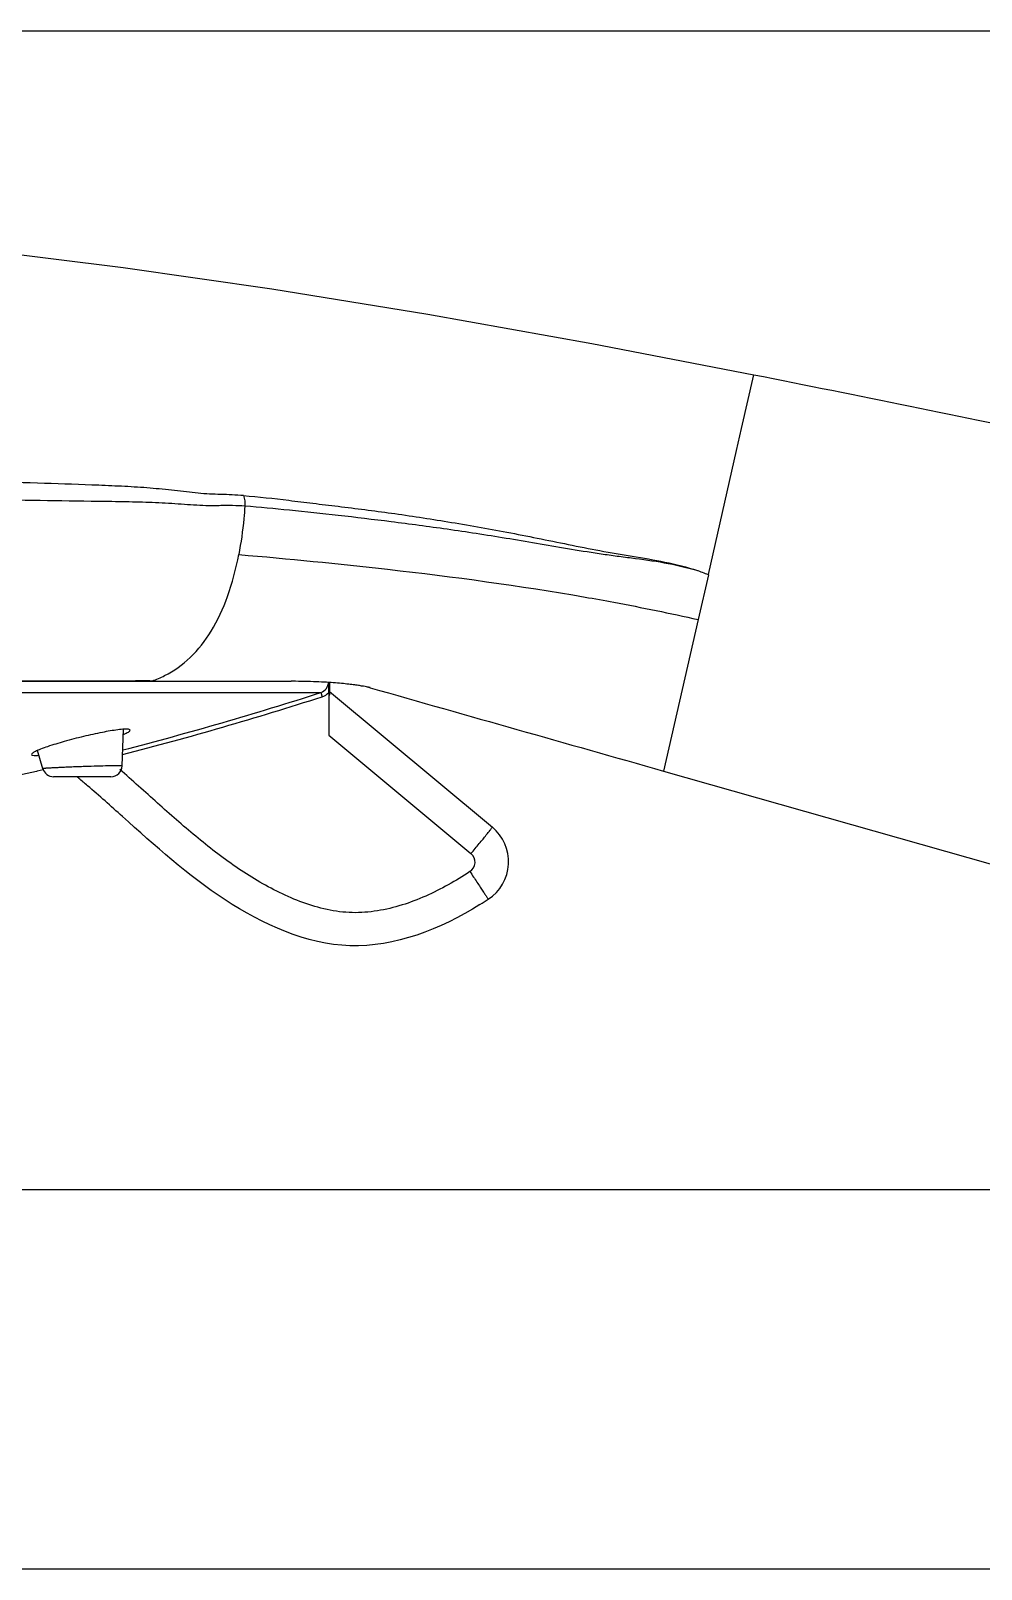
# Model space of a CAD drawing. Extents: x -5628 to -5208, y -2139 to -1842.
# Drawn here: x -5398.5 to -5356.3, y -1986.4 to -1918 of the extents above; entities that cross this region are included whole.
import ezdxf

# ---------------------------------------------------------------- set-up
doc = ezdxf.new("R2010")
doc.units = 0
doc.header["$LTSCALE"] = 7
doc.layers.get('0').update_dxf_attribs({"color": 2, "linetype": 'CONTINUOUS'})
doc.layers.add('02___PRT_ALL_AXES', color=7, linetype='CONTINUOUS')
doc.layers.add('D', color=2, linetype='CONTINUOUS')

msp = doc.modelspace()

# ---------------------------------------------------------------- linework, layer by layer
at = {"color": 7, "linetype": 'Continuous'}
for p, q in [((-5366.943, -1935.668), (-5366.406, -1933.278)), ((-5367.165, -1936.647), (-5366.943, -1935.668)), ((-5368.417, -1942.161), (-5367.165, -1936.647)), ((-5368.42, -1942.176), (-5368.873, -1944.159)), ((-5368.874, -1944.163), (-5370.417, -1950.895)), ((-5484.373, -1946.906), (-5386.963, -1946.906)), ((-5480.905, -1946.879), (-5393.872, -1946.886)), ((-5393.243, -1946.887), (-5393.131, -1946.888)), ((-5393.131, -1946.887), (-5386.963, -1946.906)), ((-5386.769, -1946.907), (-5386.963, -1946.906)), ((-5385.256, -1946.959), (-5385.256, -1947.355)), ((-5483.309, -1947.406), (-5385.645, -1947.406)), ((-5385.645, -1947.406), (-5385.585, -1947.593)), ((-5385.29, -1947.407), (-5385.289, -1949.299)), ((-5385.257, -1947.354), (-5378.02, -1953.386)), ((-5383.616, -1947.153), (-5383.677, -1947.141)), ((-5383.565, -1947.163), (-5383.616, -1947.153)), ((-5383.525, -1947.171), (-5383.565, -1947.163)), ((-5383.526, -1947.171), (-5383.444, -1947.194)), ((-5383.493, -1947.178), (-5383.525, -1947.171)), ((-5383.47, -1947.183), (-5383.493, -1947.178)), ((-5383.455, -1947.186), (-5383.47, -1947.183)), ((-5383.447, -1947.188), (-5383.455, -1947.186)), ((-5383.443, -1947.189), (-5383.447, -1947.188)), ((-5383.443, -1947.189), (-5383.443, -1947.189)), ((-5385.289, -1949.299), (-5378.97, -1954.564)), ((-5398.277, -1950.913), (-5401.202, -1951.55)), ((-5398.249, -1950.907), (-5398.277, -1950.913)), ((-5397.984, -1950.845), (-5398.249, -1950.907)), ((-5397.987, -1950.846), (-5398.249, -1950.907)), ((-5370.416, -1950.896), (-5261.887, -1981.735)), ((-5394.968, -1951.146), (-5397.518, -1951.146))]:
    msp.add_line(p, q, dxfattribs=at)
for points in [[(-5438.579, -1926.048), (-5434.005, -1925.989), (-5428.759, -1926.023), (-5423.547, -1926.126), (-5418.194, -1926.325), (-5412.609, -1926.645), (-5406.801, -1927.106), (-5400.75, -1927.722), (-5394.43, -1928.505), (-5387.82, -1929.46), (-5380.892, -1930.59), (-5373.602, -1931.896), (-5366.404, -1933.278)], [(-5384.2, -1947.061), (-5384.265, -1947.052), (-5384.333, -1947.044), (-5384.404, -1947.035), (-5384.479, -1947.027), (-5384.556, -1947.019), (-5384.637, -1947.01), (-5384.72, -1947.002), (-5384.807, -1946.994), (-5384.897, -1946.986), (-5384.991, -1946.978), (-5385.087, -1946.971), (-5385.187, -1946.964), (-5385.29, -1946.957), (-5385.396, -1946.95), (-5385.505, -1946.944), (-5385.618, -1946.938), (-5385.733, -1946.932), (-5385.852, -1946.927), (-5385.974, -1946.923), (-5386.099, -1946.919), (-5386.227, -1946.915), (-5386.358, -1946.912), (-5386.493, -1946.91), (-5386.63, -1946.908), (-5386.769, -1946.907)], [(-5383.971, -1947.093), (-5384.024, -1947.085), (-5384.08, -1947.077), (-5384.138, -1947.069), (-5384.2, -1947.061)], [(-5383.677, -1947.141), (-5383.748, -1947.129), (-5383.788, -1947.122), (-5383.83, -1947.115), (-5383.874, -1947.108), (-5383.922, -1947.1), (-5383.971, -1947.093)]]:
    msp.add_lwpolyline(points, dxfattribs=at)
for centre, radius, start, end in [((-5394.125, -2213.854), 266.968, 89.8107, 89.94567), ((-5394.638, -1942.584), 4.56, 289.3048, 296.77167), ((-5385.798, -1946.93), 0.499, 287.78479, 0.03872), ((-5434.111, -1796.789), 158.419, 284.49815, 287.83723), ((-5434.111, -1796.784), 158.228, 284.51876, 287.83681), ((-5398.045, -1947.417), 12.755, 0.04714, 0.55551), ((-5397.518, -1950.646), 0.5, 196.69439, 270), ((-5394.968, -1950.646), 0.5, 270, 358.10179), ((-5394.596, -1960.113), 9.456, 90.02994, 90.70863), ((-5424.78, -1984.997), 44.12, 49.95959, 50.10798), ((-5427.969, -1988.781), 49.068, 49.36134, 49.95103), ((-5379.3, -1954.922), 2, 303.3694, 50.19), ((-5379.29, -1954.948), 0.5, 303.36358, 50.19431), ((-5387.661, -1942.231), 17.197, 301.90083, 303.3754)]:
    msp.add_arc(centre, radius, start, end, dxfattribs=at)
for points, knots in [([(-5366.406, -1933.278), (-5361.773, -1934.192), (-5352.528, -1936.097), (-5338.68, -1939.056), (-5327.146, -1941.526), (-5317.921, -1943.524), (-5308.688, -1945.509), (-5297.144, -1947.972), (-5283.293, -1950.925), (-5271.754, -1953.358), (-5262.522, -1955.297), (-5257.909, -1956.272), (-5255.606, -1956.776)], [0, 0, 0, 0, 0.125079, 0.250002, 0.375056, 0.437504, 0.500007, 0.625197, 0.750161, 0.875098, 0.93756, 1, 1, 1, 1]), ([(-5389.073, -1938.652), (-5389.243, -1938.64), (-5389.582, -1938.618), (-5390.087, -1938.595), (-5390.591, -1938.591), (-5391.099, -1938.548), (-5391.617, -1938.491), (-5392.328, -1938.407), (-5393.241, -1938.311), (-5394.365, -1938.242), (-5395.928, -1938.174), (-5397.961, -1938.107), (-5400.493, -1938.03), (-5404.094, -1937.953), (-5408.843, -1937.884), (-5414.795, -1937.826), (-5421.023, -1937.78), (-5427.441, -1937.755), (-5431.773, -1937.727), (-5433.956, -1937.724)], [0, 0, 0, 0, 0.011442, 0.022667, 0.033755, 0.045101, 0.056724, 0.068586, 0.092936, 0.118007, 0.143785, 0.197468, 0.253926, 0.312977, 0.438103, 0.571248, 0.710591, 0.854186, 1, 1, 1, 1]), ([(-5389.016, -1939.117), (-5389.197, -1939.109), (-5389.556, -1939.095), (-5390.002, -1939.094), (-5390.355, -1939.105), (-5390.711, -1939.103), (-5391.162, -1939.083), (-5391.71, -1939.046), (-5392.463, -1938.994), (-5393.432, -1938.947), (-5394.627, -1938.923), (-5396.302, -1938.901), (-5398.49, -1938.867), (-5401.226, -1938.827), (-5405.136, -1938.789), (-5410.305, -1938.748), (-5416.784, -1938.715), (-5422.385, -1938.687), (-5426.983, -1938.677), (-5430.488, -1938.659), (-5434.009, -1938.649), (-5438.694, -1938.652), (-5444.484, -1938.618), (-5451.283, -1938.619), (-5457.806, -1938.613), (-5468.359, -1938.605), (-5476.725, -1938.611), (-5483.033, -1938.603)], [0, 0, 0, 0, 0.005784, 0.011443, 0.014237, 0.017055, 0.022785, 0.028638, 0.034603, 0.046869, 0.059583, 0.072736, 0.100296, 0.12943, 0.160021, 0.225064, 0.294358, 0.366761, 0.403758, 0.441083, 0.478583, 0.516103, 0.590585, 0.663304, 0.733064, 0.798719, 1, 1, 1, 1]), ([(-5389.073, -1938.652), (-5388.402, -1938.701), (-5387.376, -1938.821), (-5385.979, -1938.995), (-5384.458, -1939.175), (-5382.455, -1939.428), (-5379.954, -1939.81), (-5377.794, -1940.192), (-5376.012, -1940.54), (-5374.636, -1940.824), (-5373.233, -1941.106), (-5371.797, -1941.344), (-5370.342, -1941.588), (-5369.376, -1941.824), (-5368.907, -1941.987)], [0, 0, 0, 0, 0.098634, 0.151368, 0.206511, 0.323245, 0.44731, 0.577608, 0.644912, 0.713609, 0.783595, 0.854756, 0.927054, 1, 1, 1, 1]), ([(-5389.016, -1939.117), (-5389.029, -1939.306), (-5389.09, -1940.027), (-5389.189, -1940.746), (-5389.289, -1941.271)], [0, 0, 0, 0, 0.260786, 1, 1, 1, 1]), ([(-5368.935, -1941.979), (-5369.414, -1941.85), (-5370.375, -1941.627), (-5371.594, -1941.464), (-5372.56, -1941.342), (-5373.51, -1941.206), (-5374.677, -1941.019), (-5376.053, -1940.779), (-5377.402, -1940.551), (-5378.724, -1940.342), (-5380.427, -1940.088), (-5382.472, -1939.817), (-5384.81, -1939.538), (-5386.974, -1939.3), (-5388.357, -1939.177), (-5389.016, -1939.117)], [0, 0, 0, 0, 0.073241, 0.14572, 0.181612, 0.217216, 0.287465, 0.356325, 0.423761, 0.489734, 0.55419, 0.678186, 0.794715, 0.902174, 1, 1, 1, 1]), ([(-5392.584, -1946.655), (-5392.17, -1946.446), (-5391.374, -1945.873), (-5390.424, -1944.652), (-5389.712, -1943.083), (-5389.411, -1941.906), (-5389.289, -1941.272)], [0, 0, 0, 0, 0.213167, 0.443453, 0.703395, 1, 1, 1, 1]), ([(-5389.288, -1941.272), (-5387.08, -1941.457), (-5381.936, -1941.963), (-5376.811, -1942.653), (-5373.903, -1943.161)], [0, 0, 0, 0, 0.428795, 1, 1, 1, 1]), ([(-5373.903, -1943.161), (-5373.474, -1943.236), (-5371.792, -1943.54), (-5370.118, -1943.885), (-5368.873, -1944.159)], [0, 0, 0, 0, 0.254284, 1, 1, 1, 1]), ([(-5385.291, -1947.294), (-5385.291, -1947.261), (-5385.293, -1947.14), (-5385.296, -1947.019), (-5385.298, -1946.93)], [0, 0, 0, 0, 0.266582, 1, 1, 1, 1]), ([(-5385.257, -1947.354), (-5385.26, -1947.351), (-5385.257, -1947.37), (-5385.26, -1947.381), (-5385.26, -1947.415), (-5385.263, -1947.465), (-5385.264, -1947.512), (-5385.265, -1947.538)], [0, 0, 0, 0, 0.06265, 0.143117, 0.255259, 0.571104, 1, 1, 1, 1]), ([(-5394.29, -1949.033), (-5394.315, -1949.033), (-5394.438, -1949.037), (-5394.561, -1949.05), (-5394.659, -1949.063)], [0, 0, 0, 0, 0.200816, 1, 1, 1, 1]), ([(-5394.115, -1949.081), (-5394.115, -1949.062), (-5394.162, -1949.041), (-5394.219, -1949.035), (-5394.265, -1949.033), (-5394.29, -1949.033)], [0, 0, 0, 0, 0.298636, 0.594733, 1, 1, 1, 1]), ([(-5394.659, -1949.063), (-5394.89, -1949.092), (-5395.403, -1949.182), (-5396.198, -1949.357), (-5397.011, -1949.569), (-5397.541, -1949.729), (-5397.785, -1949.812)], [0, 0, 0, 0, 0.217631, 0.484487, 0.759225, 1, 1, 1, 1]), ([(-5394.419, -1949.271), (-5394.375, -1949.253), (-5394.299, -1949.219), (-5394.203, -1949.167), (-5394.143, -1949.127), (-5394.116, -1949.094), (-5394.115, -1949.081)], [0, 0, 0, 0, 0.391654, 0.688779, 0.888703, 1, 1, 1, 1]), ([(-5397.785, -1949.812), (-5397.89, -1949.848), (-5398.069, -1949.911), (-5398.303, -1950.012), (-5398.431, -1950.076), (-5398.504, -1950.141), (-5398.498, -1950.163)], [0, 0, 0, 0, 0.409477, 0.718443, 0.91463, 1, 1, 1, 1]), ([(-5398.498, -1950.163), (-5398.492, -1950.181), (-5398.42, -1950.202), (-5398.365, -1950.203), (-5398.324, -1950.203)], [0, 0, 0, 0, 0.319288, 1, 1, 1, 1]), ([(-5398.324, -1950.203), (-5398.313, -1950.203), (-5398.263, -1950.202), (-5398.214, -1950.199), (-5398.176, -1950.196)], [0, 0, 0, 0, 0.222296, 1, 1, 1, 1]), ([(-5394.713, -1950.658), (-5394.836, -1950.659), (-5395.123, -1950.665), (-5395.596, -1950.679), (-5396.042, -1950.694), (-5396.418, -1950.707), (-5396.698, -1950.718), (-5396.965, -1950.729), (-5397.213, -1950.74), (-5397.435, -1950.751), (-5397.625, -1950.761), (-5397.761, -1950.768), (-5397.851, -1950.774), (-5397.902, -1950.778), (-5397.941, -1950.781), (-5397.972, -1950.784), (-5397.985, -1950.787), (-5397.997, -1950.788), (-5397.997, -1950.79)], [0, 0, 0, 0, 0.112397, 0.261731, 0.432062, 0.519504, 0.6054, 0.687495, 0.763642, 0.831841, 0.890284, 0.937425, 0.956336, 0.971964, 0.984216, 0.992999, 0.998248, 1, 1, 1, 1]), ([(-5394.468, -1950.662), (-5394.468, -1950.662), (-5394.472, -1950.661), (-5394.477, -1950.66), (-5394.488, -1950.659), (-5394.51, -1950.658), (-5394.549, -1950.657), (-5394.582, -1950.657), (-5394.601, -1950.657)], [0, 0, 0, 0, 0.018003, 0.06578, 0.14489, 0.255235, 0.56789, 1, 1, 1, 1]), ([(-5379.015, -1955.366), (-5379.641, -1955.778), (-5380.625, -1956.334), (-5382.027, -1956.872), (-5383.122, -1957.14), (-5384.25, -1957.228), (-5385.371, -1957.082), (-5386.451, -1956.761), (-5387.83, -1956.166), (-5389.44, -1955.193), (-5391.219, -1953.813), (-5392.902, -1952.321), (-5394.015, -1951.316), (-5394.58, -1950.822)], [0, 0, 0, 0, 0.124947, 0.18746, 0.249951, 0.312409, 0.374867, 0.437361, 0.499874, 0.624843, 0.749873, 0.874933, 1, 1, 1, 1]), ([(-5378.573, -1956.831), (-5380.348, -1957.935), (-5384.319, -1959.497), (-5390.122, -1956.845), (-5393.513, -1953.757), (-5395.486, -1951.996), (-5396.011, -1951.546)], [0, 0, 0, 0, 0.303894, 0.600606, 0.89583, 1, 1, 1, 1]), ([(-5378.97, -1954.564), (-5378.908, -1954.489), (-5378.784, -1954.341), (-5378.606, -1954.125), (-5378.442, -1953.925), (-5378.299, -1953.749), (-5378.196, -1953.62), (-5378.128, -1953.534), (-5378.089, -1953.484), (-5378.06, -1953.445), (-5378.035, -1953.414), (-5378.028, -1953.399), (-5378.018, -1953.387), (-5378.02, -1953.386)], [0, 0, 0, 0, 0.194094, 0.381796, 0.554675, 0.706214, 0.830649, 0.881229, 0.923323, 0.956445, 0.980357, 0.994894, 1, 1, 1, 1]), ([(-5379.015, -1955.366), (-5378.963, -1955.446), (-5378.859, -1955.603), (-5378.708, -1955.832), (-5378.569, -1956.041), (-5378.448, -1956.225), (-5378.359, -1956.358), (-5378.3, -1956.446), (-5378.266, -1956.497), (-5378.239, -1956.536), (-5378.22, -1956.568), (-5378.207, -1956.579), (-5378.202, -1956.594), (-5378.2, -1956.592)], [0, 0, 0, 0, 0.195645, 0.384031, 0.556972, 0.708174, 0.83208, 0.882378, 0.924205, 0.95709, 0.9808, 0.995159, 1, 1, 1, 1])]:
    msp.add_open_spline(points, degree=3, knots=knots, dxfattribs=at)
for points in [[(-5389.072, -1938.652), (-5389.024, -1938.801), (-5389.006, -1938.962), (-5389.016, -1939.117)], [(-5368.42, -1942.176), (-5368.59, -1942.106), (-5368.762, -1942.041), (-5368.935, -1941.979)], [(-5393.243, -1946.906), (-5393.205, -1946.906), (-5393.167, -1946.899), (-5393.131, -1946.887)], [(-5385.585, -1947.593), (-5385.474, -1947.557), (-5385.37, -1947.491), (-5385.29, -1947.407)], [(-5383.444, -1947.194), (-5379.102, -1948.429), (-5374.759, -1949.662), (-5370.415, -1950.896)]]:
    msp.add_open_spline(points, degree=3, dxfattribs=at)
at = {"layer": '02___PRT_ALL_AXES', "color": 7, "linetype": 'Continuous'}
for p, q in [((-5394.468, -1950.661), (-5394.414, -1949.029)), ((-5397.996, -1950.791), (-5398.238, -1949.985))]:
    msp.add_line(p, q, dxfattribs=at)
at = {"layer": 'D'}
for p, q in [((-5486.445, -1917.988), (-5251.05, -1917.988)), ((-5258.747, -1969.507), (-5510.734, -1969.507)), ((-5251.05, -1986.377), (-5431.456, -1986.377))]:
    msp.add_line(p, q, dxfattribs=at)

doc.saveas('drawing.dxf')
